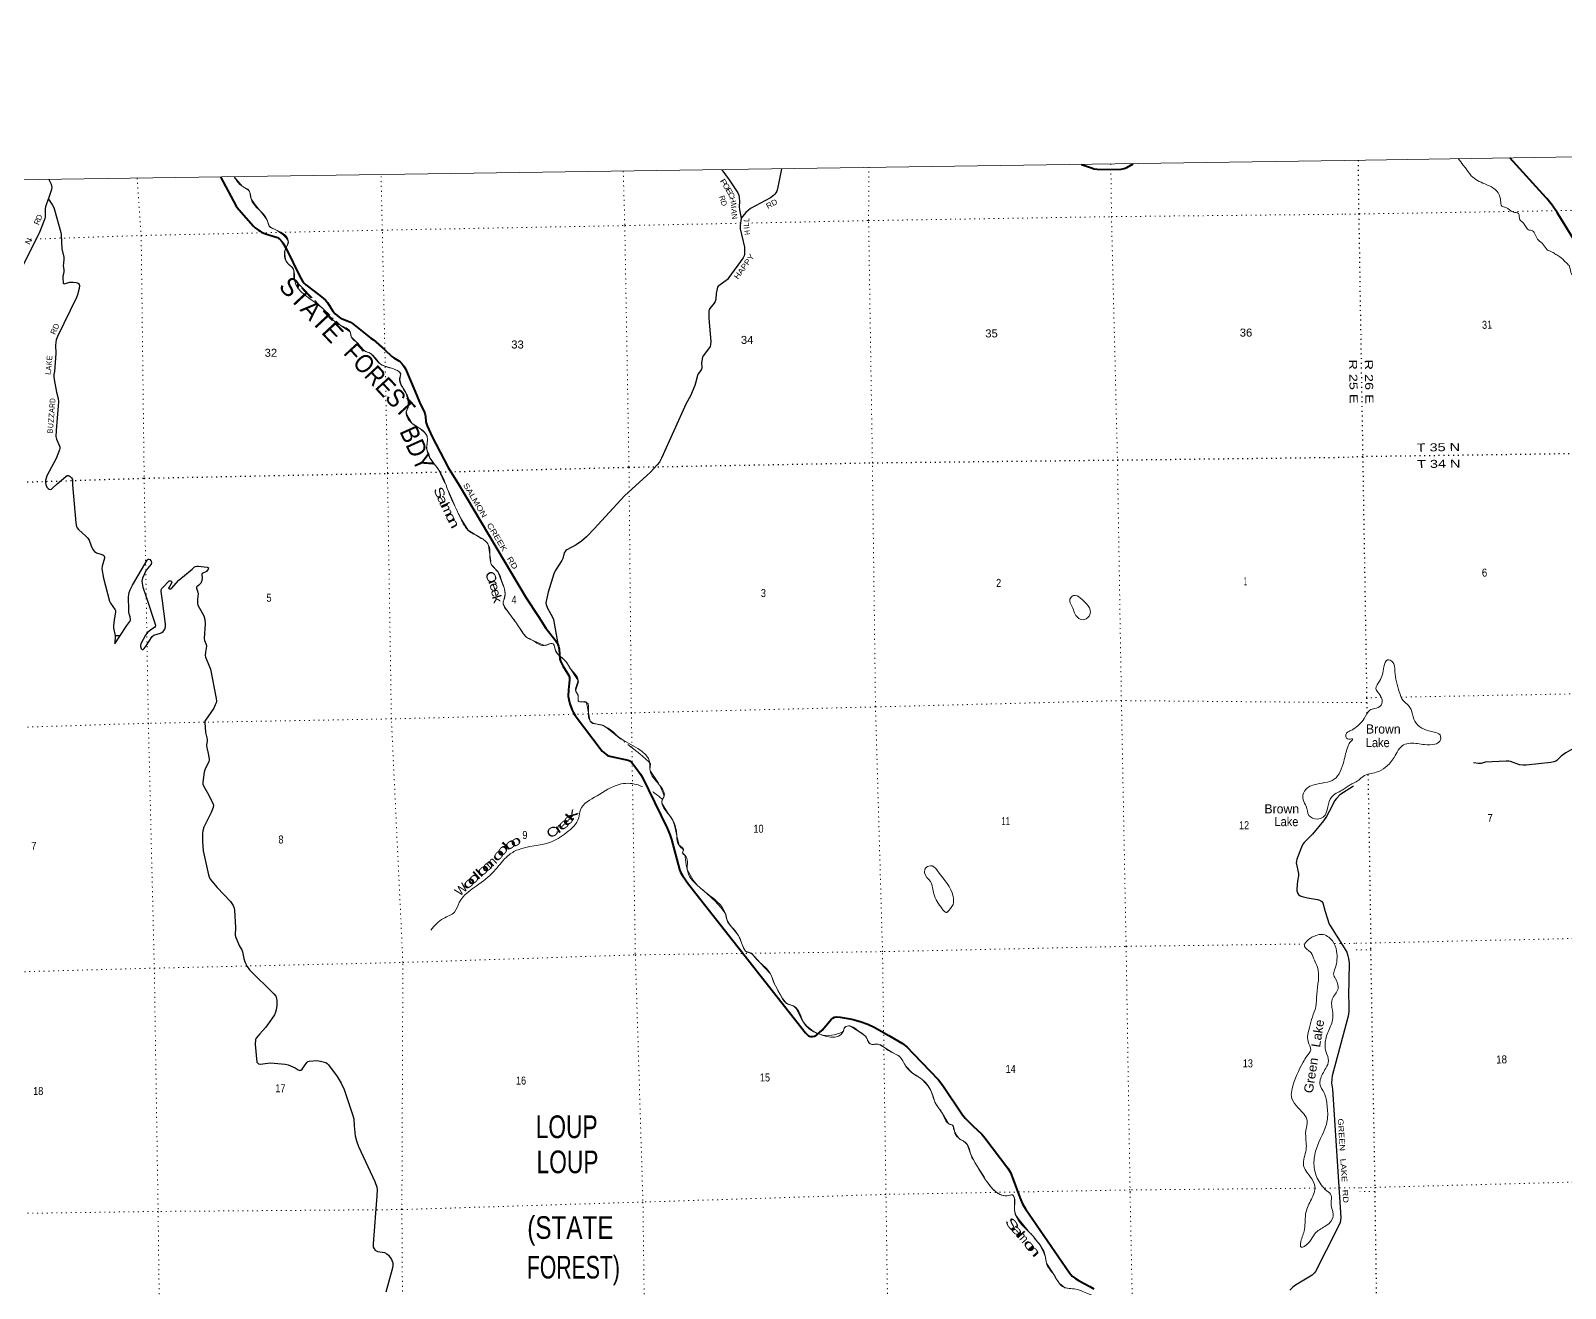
# Model space of a CAD drawing. Header units: feet. Extents: x 244583 to 493183, y 184934 to 372822.
# Drawn here: x 307571 to 341135, y 345324 to 372822 of the extents above; entities that cross this region are included whole.
import ezdxf
from ezdxf.enums import TextEntityAlignment as Align

# ---------------------------------------------------------------- set-up
doc = ezdxf.new("R2010")
doc.units = ezdxf.units.FT
doc.header["$LTSCALE"] = 70
doc.linetypes.add('DOT_DASHED', pattern=[7.7, 5, -1.2, 0.3, -1.2])
doc.linetypes.add('DOTTED', pattern=[1.5, 0.3, -1.2])
for name, color, linetype, lineweight in [('26', 7, 'Continuous', 40), ('29', 7, 'Continuous', 25), ('30', 7, 'Continuous', 25), ('39', 7, 'Continuous', 13), ('4', 7, 'Continuous', 13), ('44', 7, 'DOT_DASHED', 13), ('6', 7, 'DOTTED', 25), ('7', 7, 'DOTTED', 13)]:
    doc.layers.add(name, color=color, linetype=linetype, lineweight=lineweight)
doc.layers.add('27', color=7, linetype='Continuous')
doc.layers.add('41', color=7, linetype='Continuous')

msp = doc.modelspace()

# ---------------------------------------------------------------- linework, layer by layer
at = {"layer": '26'}
for points in [[(330555.45, 369897.66), (330791.54, 369813.7), (330823.02, 369801.1), (330892.96, 369792.46), (331186.52, 369785.02), (331423.13, 369794.45), (331484.14, 369807.4), (331543.96, 369829.45), (331683.44, 369914.45)], [(344722.42, 361931.22), (343480.72, 363535.59), (343412.23, 363630.17), (343354, 363731.38), (343324.57, 363794.12), (343044.88, 364408.41), (342992.62, 364531.14), (342959.71, 364634.76), (342937.14, 364710.75), (342803.69, 365170.62), (342726.87, 365391.26), (342714, 365422.14), (342064.91, 366974.1), (341970.52, 367189.81), (341861.19, 367383.31), (340977.29, 368811.86), (340956.9, 368847.28), (340850.85, 369007.12), (340728.68, 369154.99), (340720.02, 369165.07), (339919.82, 370038.92)], [(311724.3, 369625.56), (312067.47, 368985.24), (312121.81, 368912.76), (312442.89, 368545.79), (312478.31, 368512.72), (312550.39, 368458.43), (312586.14, 368435.54), (312619.98, 368418.21), (312709.5, 368383.36), (312969.43, 368298.5), (312992.26, 368285.9), (313006.75, 368277.13), (313067.03, 368213.45), (313086.71, 368186.67), (313160.15, 368060.68), (313455.81, 367447.94), (313514.86, 367348.73), (313552.64, 367301.47), (313588.4, 367265.32), (313768.76, 367130.2), (313930.43, 367005.36), (314021.73, 366926.6), (314060.33, 366880.58), (314178.86, 366691.59), (314229.51, 366630.48), (314270.44, 366592.68), (314316.1, 366556.45), (314342.85, 366542.28), (314386.1, 366522.77), (314548.27, 366458.8), (314583.7, 366441.47), (314612.41, 366423), (315013.57, 366101.81)], [(315013.57, 366101.81), (315065.76, 366060.03), (315308.07, 365851.66), (315469.14, 365698.02), (315513.55, 365666.67), (315623.41, 365603.52), (315651.74, 365583.04), (315673.78, 365562.56), (315691.09, 365543.66), (315732.02, 365490.11), (315766.65, 365427.11), (315972.95, 364944.66), (316076.28, 364696.81), (316183.26, 364473.25), (316201.11, 364422.2), (316206.62, 364390.69), (316216.06, 364270.99), (316225.91, 364224.01), (316239.68, 364179.63), (316350.08, 363940.3), (316699.36, 363268.25), (316944.65, 362882.38), (318408.72, 360423.71), (318680.69, 360016.25), (318836.79, 359759.51), (319032.97, 359509.48), (319081.78, 359433.87), (319112.6, 359364.24), (319129, 359298.41), (319145.74, 359078.47), (319163.63, 359021.2), (319210.9, 358934.67), (319339.89, 358725.73), (319352.52, 358680.98), (319354.09, 358627.42), (319331.02, 358410.75), (319327.34, 358274.6), (319339.93, 358199), (319364.48, 358106.82), (319415.49, 357965.88), (319437.53, 357918.63), (319480.19, 357845.12), (320068.75, 357071.23), (320139.87, 357006.6), (320188.39, 356973.58), (320235.61, 356957.83), (320329.29, 356934.24), (320641.73, 356869.62), (320686.89, 356849.57), (320712.58, 356828.67), (320788.12, 356726.77), (320907.77, 356567.2), (320941.51, 356510.32), (321494.69, 355386.88), (321551.58, 355244.14), (321587.98, 355134.76), (321760.89, 354480.89), (321781.4, 354425.08), (321827.9, 354347.22), (321960.59, 354158.55), (324516.63, 350907.54), (324584.93, 350846.45), (324622.71, 350827.55), (324666.79, 350827.55), (324717.16, 350840.15), (324761.24, 350868.51), (324879.84, 350970.29), (325076.06, 351202.43), (325114.2, 351233.92), (325148.47, 351252.83), (325192.55, 351259.13), (325275.76, 351253.74), (325533.59, 351205.13), (325712.01, 351155.17), (325878.87, 351098.47), (326020.09, 351036.63), (326337.88, 350851.67)], [(326337.88, 350851.67), (326637.3, 350677.4), (326730.47, 350600.74), (326869.66, 350458.71), (327429.38, 349879.35), (327522.95, 349759.28), (327953.56, 349120.16), (328012.55, 349046.03), (328173.3, 348874.15), (328370.62, 348693), (328441.54, 348616.12), (328941.69, 347949.32), (329000.36, 347853.78), (329040.02, 347757.85), (329203.47, 347305.55), (329266.39, 347170.19), (329331.08, 347058.24), (330287.49, 345663.51), (330350.96, 345591.94), (330419.17, 345535.35), (330498.93, 345484.83), (330737.77, 345363.03), (330826.35, 345311.57)]]:
    msp.add_lwpolyline(points, dxfattribs=at)
at = {"layer": '29'}
msp.add_line((309418.89, 359596.76), (309529.92, 359599.95), dxfattribs=at)
for points in [[(307963.83, 369569.98), (308015.49, 369465.49), (308027.32, 369432.32), (308032.06, 369399.16), (308027.32, 369349.42), (307954.07, 369133.92)], [(322683.71, 369782), (322846.11, 369560.49), (322966.17, 369386.17), (323037.13, 369277.14), (323057.9, 369223.66), (323067.9, 369175.29), (323070.75, 369088.57), (323065.53, 368981.06), (323075.78, 368904.96), (323111.1, 368719.65)], [(323992.08, 369801.04), (323905.15, 369361.83), (323886.92, 369312.67), (323865.62, 369274.77), (323844.31, 369247.53), (323813.54, 369217.93), (323750.72, 369170.47), (323311.71, 368931.32), (323261.59, 368892.8), (323214.66, 368846.05), (323111.1, 368719.65)], [(307954.06, 369135.93), (307900.69, 368994.72), (307893.59, 368969.85), (307888.51, 368937.44), (307885.3, 368744.82), (307881.75, 368718.77), (307875.68, 368695.11), (307756.16, 368395.13), (307356.26, 367603.12)], [(307958.08, 369140.01), (308047.44, 369010.8), (308073.48, 368958.69), (308090.6, 368903.26), (308232.08, 368409.15), (308236.86, 368363.9), (308254.68, 368055.29), (308294.03, 367872.04), (308293.63, 367818.17), (308284.65, 367738.73), (308284.16, 367678.42), (308297.52, 367599.6), (308298.36, 367552.87), (308280.02, 367474.28), (308277.06, 367453.39), (308277.06, 367417.86), (308284.16, 367298.24), (308288.89, 367291.13), (308303.25, 367286.82), (308426.21, 367322.44), (308497.2, 367326.66), (308565.85, 367319.56), (308594.25, 367312.45), (308616.14, 367296.2), (308632.13, 367272.18), (308636.86, 367253.23), (308630.86, 367187.37), (308594.25, 367044.79), (308573.39, 366986.94), (308160.07, 366132.84), (308130.3, 366059.41), (308118.96, 366002.27), (308116.67, 365944.68), (308119.64, 365767.1), (308089.5, 365367.15), (308078.22, 365301.43), (308078.57, 365250.97), (308080.32, 365197.51), (308134.33, 364917.54), (308173.6, 364777.85), (308177.64, 364709.25), (308172.29, 364617.21), (308126.73, 364081.87), (308120.83, 363947.71), (308133.81, 363892.23), (308188.96, 363773.73), (308210.79, 363720.32), (308210.79, 363689.52), (308201.71, 363656.8), (308128.03, 363466.3), (307922.12, 363086.69), (307891.23, 362984.85), (307891.23, 362942.21), (307900.94, 362896.74), (307924.37, 362840.36), (307950.4, 362811.93), (307971.71, 362797.72), (308002.45, 362792.86), (308023.79, 362800.09), (308049.82, 362821.41), (308149.17, 362917.54), (308342.13, 363077.02), (308364.66, 363093.81), (308393.06, 363096.18), (308414.37, 363086.7), (308435.01, 363075.99), (308466.44, 363048.8), (308481.8, 363011.9), (308488.49, 362892.89), (308559.63, 362058.06), (308575.34, 361979.34), (308589.54, 361948.55), (308614.92, 361915.34), (308775.19, 361771.73), (308816.79, 361728.26), (308848.36, 361681.68), (308893.45, 361559.04), (308930.41, 361479.54), (308968.83, 361432.69), (309008.53, 361406.11), (309102.38, 361377.59), (309145.82, 361361.11), (309167.13, 361344.53), (309188.43, 361316.1), (309185.65, 361287.65), (309133.99, 361114.76), (309128.37, 361052.92), (309163.77, 360853.48), (309292.6, 360352.06), (309314.12, 360304.07), (309417.87, 360159.86), (309425.16, 360141.25), (309425.16, 360110.45), (309400.65, 359984.08), (309379.33, 359818.35), (309382.56, 359756.34), (309418.89, 359596.76), (309413.81, 359417.07)], [(323111.1, 368719.65), (323086.84, 368565.36), (323085.96, 368515.53), (323089.21, 368489.56), (323179.12, 368088.64), (323186.26, 368030.04), (323181.53, 367937.67), (323172.06, 367902.14), (323152.09, 367858.26), (322843.03, 367424.85), (322807.38, 367384.33), (322618.16, 367247.2), (322603.96, 367233), (322594.28, 367214.55), (322564.73, 367079.01), (322558.98, 366954.67), (322543.47, 366903.19), (322521.11, 366867.03), (322421.17, 366744.46), (322409.85, 366724.91), (322405.12, 366689.38), (322402.14, 366528.3), (322445.22, 366028.21), (322440.64, 365957.48), (322431.17, 365919.58), (322419.69, 365896.75), (322277.31, 365713.5), (322263.36, 365683.16), (322245.84, 365561.88), (322251.27, 365460.06), (322242.58, 365418.54), (322222.87, 365387.81), (322170.79, 365321.49), (322154.46, 365284.4), (322113.98, 365113.05), (322099.13, 365061.8), (321999.39, 364838.72), (321907.43, 364668.21), (321370.76, 363473.72), (321323.37, 363387.48), (321276.03, 363325.9), (321128.09, 363172.43), (320559.53, 362649.7), (319897.14, 361930.2), (319728.49, 361754.83), (319619.05, 361659.55), (319501.3, 361576.82), (319299.49, 361470.05), (319278.19, 361455.84), (319259.78, 361435), (319240.31, 361403.73), (319206.1, 361281.03), (319188.24, 361240.29), (319043.84, 361010.53), (319016.11, 360943.97), (318887.04, 360542.98), (318843.68, 360346.74), (318840.27, 360310.59), (318842.64, 360275.06), (318870.74, 360195.65), (318984.67, 359995.56), (319005.33, 359948.83), (319099.85, 359415.43)], [(309413.81, 359417.07), (309519.94, 359579.66), (309674.13, 359815.43), (309742.36, 359905.57), (309754.2, 359931.62), (309756.21, 359945.47), (309749.47, 360007.42), (309725.24, 360072.3), (309716.33, 360102.17), (309713.96, 360156.65), (309711.59, 360436.16), (309718.92, 360494.06), (309725.8, 360541.57), (309747.1, 360596.05), (309798.58, 360698.75), (310120.69, 361245.1), (310140.05, 361264.02), (310156.62, 361268.76), (310179.15, 361261.87), (310208.7, 361226.12), (310215.8, 361195.33), (310203.93, 361159.2), (310099.66, 361026.9), (310016.96, 360854.24), (310002.03, 360785.68), (310005.12, 360742.91), (310024.93, 360656.75), (310086.52, 360467.69), (310116.33, 360376.93)], [(310116.33, 360376.93), (310277.43, 359886.42), (310301.02, 359820.31), (310296.09, 359795.79), (310277.35, 359775.31), (310217.67, 359736.43), (310135.32, 359668.71), (310081.08, 359605.81), (309979.14, 359415), (309974.35, 359379.73), (309971.99, 359353.68), (309983.82, 359313.41), (310010.1, 359290.19), (310031.17, 359294.46), (310050.1, 359311.04), (310098.51, 359369.85), (310224.61, 359573.02), (310263.15, 359602.39), (310407.93, 359649.64), (310435.95, 359663.98), (310469.09, 359687.66), (310492.76, 359711.35), (310504.38, 359735.44), (310516.43, 359784.78), (310515.91, 359842.53), (310450.54, 360358.53), (310424.11, 360556.97), (310427.04, 360596.44), (310440.69, 360622.11), (310457.25, 360646.98), (310597.62, 360789.99), (310618.23, 360795.03), (310632.42, 360793.84), (310649, 360780.81), (310654.32, 360758.3), (310612.38, 360673.08), (310585.09, 360636.32), (310592.44, 360626.45), (310618.22, 360613.82), (310632.43, 360615.01), (310648.98, 360625.03), (310813.56, 360806.41), (311098.94, 361051.64), (311153.2, 361098.22), (311176.87, 361107.7), (311201.59, 361111.26), (311236.05, 361112.43), (311432.52, 361093.48), (311444.01, 361085.58), (311456.2, 361074.53), (311449.09, 361048.48), (311432.52, 361017.68), (311412.19, 360996.44), (311319.53, 360955.09), (311311.8, 360934.78), (311318.07, 360852.14), (311316.53, 360802.13), (311292.4, 360744.89), (311250.51, 360696.16)], [(311250.51, 360696.16), (311202.91, 360660.01), (311195.81, 360648.17), (311196.1, 360632.86), (311228.95, 360543.95), (311231.07, 360512.13), (311219.62, 360388.89), (311219.49, 360298.79), (311226.38, 360259.79), (311330.32, 360079.25), (311354.42, 360031.13), (311380.45, 359948.22), (311388.06, 359855.83), (311366.26, 359530.15), (311369.84, 359490.32), (311410.72, 359397.91), (311415.97, 359364.34), (311393.44, 359234.24), (311387.56, 359167.74), (311392.02, 359123.22), (311486.1, 358900.18), (311501.2, 358858.63), (311629.06, 358223.55), (311631.4, 358162.25), (311624.3, 358126.72), (311607.73, 358079.34), (311575.71, 358009.04), (311392.32, 357742.99), (311380.48, 357721.67), (311377.51, 357696.11), (311396.87, 357476.32), (311427.83, 357334.39), (311428.16, 357290.97), (311418.55, 357200.04), (311420.73, 357142.53), (311441.54, 357056.98), (311472.81, 356903.29), (311475.18, 356873.69), (311468.93, 356845.35), (311375.76, 356658.14), (311365.21, 356610.12), (311335.52, 356392.84), (311337.88, 356345.47), (311346.62, 356313.23), (311468.87, 356108.66), (311560.79, 355911.84), (311567.5, 355884.77), (311560.4, 355839.76), (311517.36, 355727.72), (311356.83, 355407.48), (311333.78, 355326.14), (311326.05, 355270.09), (311324.89, 355102.01), (311346.24, 354888.29), (311456.25, 354366.44), (311470.46, 354323.82), (311498.97, 354272.31), (311647.37, 354086.18), (311939.75, 353782.5), (311995.97, 353693.74), (312012.54, 353655.85), (312025.59, 353589.65), (312047.8, 353214.48), (312045.69, 353045.91), (312055.07, 352990.53), (312140.87, 352805.75), (312190.09, 352727.32), (312206.16, 352679.29), (312229.16, 352532.2), (312254, 352464.4), (312306.08, 352357.81), (312359.71, 352285.33), (312891.52, 351762.18), (312928.64, 351713.53), (312949.95, 351651.95), (312954.68, 351616.42), (312953.45, 351510.54), (312940.48, 351410.34), (312926.28, 351358.23), (312900.05, 351304.11), (312837.97, 351210.61), (312711.73, 351031.65), (312637.17, 350950.12)], [(341296.57, 357119.9), (341146.72, 357030.8), (341094.59, 356998.21), (341045.71, 356955.83), (340950.14, 356864.56), (340929.51, 356852.6), (340881.72, 356835.22), (340815.47, 356821.09), (340281.15, 356764.59), (340213.81, 356762.42), (340133.45, 356773.29), (339937.96, 356842.83), (339896.69, 356851.52), (339838.05, 356851.52), (339381.92, 356825.44), (339359.65, 356820.56), (339319.47, 356805.35), (339295.04, 356799.36), (339264.08, 356796.65), (339234.22, 356799.36), (339129.96, 356812.4)], [(336502.95, 356300.42), (336202.46, 356111.04), (336127.6, 356033.46), (336088.83, 355983.13), (336027.58, 355860.84), (335913.66, 355642.04), (335847.59, 355542.05), (335602.82, 355254.87), (335426.03, 355073.56), (335392.89, 355035.66), (335364.1, 354969.77), (335260.34, 354706.4), (335253.24, 354664.96), (335250.88, 354623.43), (335298.22, 354394.93), (335296.83, 354341.35), (335281.29, 354228.16), (335264.03, 354058.44), (335265.08, 354011.2), (335279.28, 353968.56), (335302.95, 353934.22), (335339.56, 353905.85), (335381.07, 353889.22), (335495.25, 353863.1), (335713.51, 353825.05), (335759.81, 353811.05), (335785.85, 353799.21), (335809.52, 353782.63), (335828.97, 353755.64), (335880.49, 353562.43), (335972.86, 353286.39), (335999.34, 353238.74), (336337.34, 352713.53), (336358.71, 352672.9), (336380.01, 352594.73), (336394.22, 352533.14), (336409.5, 352435.76), (336395.21, 351717.09), (336404.14, 351559.76), (336398.96, 351372.49), (336385.48, 351276.99), (336034.42, 349969.05), (336025.46, 349898.69), (336024.95, 349807.98), (336042.82, 349674.84), (336225.56, 346867.28), (336214.33, 346761.83), (336140.12, 346612.06), (335670.61, 345692.78), (335650.95, 345665.13), (335596.35, 345611.26), (335232.07, 345395.47), (335177.52, 345347.72), (335113.55, 345283.2)], [(312637.17, 350950.12), (312581.27, 350888.99), (312499.01, 350793.25), (312485.99, 350764.87), (312481.57, 350657.84), (312520, 350270.73), (312528.6, 350252.05), (312545.17, 350237.84), (312554.64, 350230.73), (312590.91, 350225.06), (312760.38, 350249.06), (312815.03, 350252.05), (313139.33, 350226), (313204.78, 350209.38), (313358.58, 350144.41), (313418.66, 350104.02), (313444.7, 350089.81), (313457.82, 350086.93), (313482.57, 350094.54), (313510.98, 350113.49), (313608.31, 350260.08), (313631.7, 350279.3), (313657.74, 350288.78), (313830.17, 350302.81), (313868.42, 350300.62), (313908.66, 350293.51), (314024.65, 350257.98), (314057.79, 350241.4), (314085.05, 350212.67), (314274.21, 349956.33), (314363.16, 349809.11), (314429.21, 349667.34), (314607.79, 349126.31), (314637.74, 349027.45), (314647.5, 348876.46), (314670.88, 348660.75), (314694.56, 348546.6), (314736.77, 348423.29), (315096.26, 347656.1)], [(315096.26, 347656.1), (315139.33, 347531.43), (315149.05, 347483.05), (315144.37, 347345.79), (315059.19, 346295.36), (315063.83, 346222.9), (315082.77, 346185.01), (315101.7, 346156.58), (315159.03, 346126.88), (315306.54, 346104.23), (315357.35, 346078.42), (315395.23, 346049.99), (315464.83, 345954.54), (315489.91, 345879.45), (315489.91, 345817.86), (315480.13, 345738.74), (315335.44, 345238.68)]]:
    msp.add_lwpolyline(points, dxfattribs=at)
at = {"layer": '39'}
for points in [[(344651.57, 359749.55), (344642.92, 359759.02), (344642.35, 359894.47), (344563.8, 359989.95), (344578.4, 360071.11), (344518.96, 360223.58), (344508.72, 360336.59), (344448.18, 360440.52), (344462.98, 360511.58), (344432.44, 360630.25), (344358.51, 360695.5), (344298.21, 360787.3), (344252.19, 360871.3), (344184.43, 360930.61), (344143.65, 361057.17), (344054.2, 361089.76), (343979.27, 361207.55), (343812.24, 361285.1), (343762.43, 361567.16), (343718.78, 361738.14), (343691.58, 361788.14), (343685.53, 361893.15), (343670.4, 361945.42), (343667.03, 362016.11), (343585.5, 362056.95), (343499.16, 362243.25), (343513.29, 362348.67), (343342.86, 362604.06), (343239.17, 362642.44), (343088.68, 362805.23), (342956.58, 362956.25), (342840.2, 363024.7), (342839.74, 363154.08), (342794.27, 363314.92), (342791.4, 363359.34), (342797.81, 363446.41), (342856.96, 363520.36), (342746.02, 363726.4), (342719.92, 364035.21), (342808.95, 364129.98), (342804.46, 364259.28), (342800.08, 364382.52), (342755.04, 364521.13), (342759.04, 364628.36), (342794.52, 364673.54), (342799.45, 364732.27), (342797, 364862.14), (342755.69, 365014.45), (342656.13, 365242.85), (342509.38, 365648.43), (342404.37, 365755.51), (342384.12, 365864.29), (342348.34, 365940.4), (342278.38, 366114.9), (342106, 366261.08), (342103.87, 366372.24), (342021.6, 366451.47), (341939.26, 366534.75), (341817.56, 366669.81), (341770.73, 366796.25), (341747.76, 366941.36), (341655.44, 367018.37), (341518.3, 367221.86), (341379.27, 367419.25), (341279.03, 367488.02), (341216.71, 367684.91), (341138.52, 367762.21), (341015.11, 367881.06), (340929.35, 367931.92), (340845.6, 367982.82), (340737.64, 368033.24), (340650.6, 368150.79), (340547.92, 368241.75), (340485.29, 368349.68), (340416.8, 368447.38), (340327.58, 368467.85), (340263.47, 368547.45), (340205.34, 368631.2), (340143.68, 368688.61), (340110.78, 368825.43), (339999.16, 368855.56), (339831.71, 368955.34), (339748.35, 368986.03), (339719.76, 369108.79), (339597.99, 369353.02), (339373.61, 369473.91), (339079.52, 369650.02), (338949.02, 369823.32), (338901.45, 369883.03), (338795.03, 370025.56)], [(312019.49, 369629.61), (312191.05, 369428.55), (312348.81, 369322.56), (312390.74, 369145.43), (312739.54, 368683.32), (312788.71, 368548.81), (312948.12, 368461.06), (313203.38, 368229.64), (313125.29, 367989.37), (313167.56, 367770.9), (313315.96, 367604.44), (313341.69, 367374.87), (313956.54, 366748.32), (314341.87, 366380), (314556.89, 366240.8), (314585.53, 366122.05), (314729.83, 365981.4), (314864.31, 365826.39), (315000.93, 365766.49), (315221.84, 365534.36), (315553.81, 365409.69), (315662.67, 365322.93), (315638.46, 365219.28), (315675.87, 365066.32), (315774.05, 364906.52), (315836.43, 364616.54), (315784.53, 364481.98), (315931.24, 364220.02), (316095.06, 364114.16), (316231.28, 363973.34), (316235.42, 363663.96), (316339.3, 363421.35), (316503.23, 363208.28), (316732.12, 362676.97), (316951.68, 362208.17), (317139.81, 361896.5), (317401.58, 361744.09), (317584.88, 361573.9), (317615.41, 361360.13), (317641.62, 361160.42), (317792.75, 360981.48), (317879.94, 360764.82), (317947.45, 360521.47), (317918.14, 360369.17), (317901.08, 360312.18), (317958.21, 360183.9), (318116.04, 359972.74), (318318.78, 359681.76)], [(330367.27, 360193.46), (330312.28, 360416.85), (330381.91, 360472.89), (330528.64, 360413.2), (330737.83, 360059.47), (330620.79, 359947.85), (330497.05, 359969.59), (330367.27, 360193.46)], [(318320.06, 359675.54), (318402.97, 359572.07), (318550.15, 359490.13), (318798.91, 359381.96), (319008.6, 359408.51), (319043.27, 359291.9), (319083.35, 359207.77), (319297.67, 359001.81), (319364.71, 358883.85), (319539.67, 358624.49), (319496.17, 358372.79), (319540.05, 358300.87), (319548.85, 358163.51), (319727.3, 358134.81), (319769.92, 357923.3), (319808.18, 357727.89), (320103.37, 357622.69), (320444.02, 357366.73), (321109.91, 356816.06), (321119.32, 356648.37), (321319.65, 356332.9), (321423.57, 356088.27), (321378.91, 355996.33), (321378.58, 355911.37), (321530.71, 355681.89), (321635.12, 355514.12), (321703.88, 355208.09), (321750.1, 355018.91), (321849.34, 354907.67), (321826.3, 354846.52), (321877.94, 354790.95), (321930.61, 354480.54), (322164.08, 354125.29), (322359.38, 353961.41), (322760.18, 353526.67), (322814.4, 353341.7), (322909.92, 353214.2), (323025.85, 353077.02), (323170.95, 352753.32), (323219.64, 352684.55), (323290.84, 352661.74), (323335.08, 352647.6)], [(336484.14, 357538.54), (336497.41, 357548.11), (336736.63, 357782.24), (336860.29, 357966.65), (336966.62, 358001.12), (337104.56, 358072.6), (337117.65, 358232.58), (337032.43, 358360.28), (336992.58, 358438.33), (337072.3, 358597.61), (337169.23, 358912.91), (337249.15, 359062.09), (337352.88, 359021.7), (337407.36, 358812.52), (337504.77, 358363.6), (337589.17, 358173.21), (337708.31, 358066.41), (337792.74, 357874), (337871.2, 357677.43), (338047.31, 357547.49), (338264.52, 357485.09), (338394.91, 357422.99), (338389.47, 357285.4), (338283.67, 357222.65), (338057.76, 357212.09), (337746.28, 357242.29), (337599.58, 357207.02), (337390.85, 356931.96), (337203.19, 356715.94), (336999.36, 356606.76), (336714.38, 356518.2), (336617, 356437.41), (336501.75, 356370.9)], [(336484.14, 357538.54), (336398.13, 357499.51), (336331.29, 357405.1), (336401.48, 357331.7), (336483.16, 357333.76), (336478.66, 357318.02)], [(336478.66, 357318.02), (336423.21, 357255.28), (336376.53, 357163.31), (336289.87, 356846), (336081.4, 356453.38), (335643.09, 356335.17), (335431.57, 356197.34), (335403.07, 356004.61), (335468.56, 355862.34), (335529.09, 355665.36), (335708.59, 355584.09), (335841.18, 355625.24), (335939.84, 355847.73), (336018.41, 356063.74), (336255.92, 356216.26), (336429.45, 356333.08), (336501.75, 356370.9)], [(320948.6, 356294.41), (320824.29, 356338.93), (320438.17, 356341.13), (319957.98, 356092.62), (319594.14, 355787.83), (319557.27, 355609.08), (319280.8, 355281.82), (318927.19, 355072.3), (318228.91, 354914.39), (318007.21, 354780.39), (317738.25, 354481.6), (317372.75, 354158.57), (316944.13, 353757.4), (316839.08, 353550.96), (316599.31, 353410.53), (316319.41, 353153.98)], [(321387.91, 356018.47), (321228.43, 356142.92), (321175.79, 356180.64)], [(327609.14, 353543.11), (327743.12, 353717.78), (327743.66, 353893.76), (327419.64, 354431.21), (327283.7, 354557.88), (327154.99, 354524.9), (327120.96, 354406.89), (327248.04, 354217.34), (327322.17, 353945.8), (327504.48, 353621.87), (327584.82, 353546.66), (327609.14, 353543.11)], [(335520.88, 352709.01), (335429.48, 352832.54), (335470.54, 352902.15), (335676.04, 353037.83), (335808.95, 353062.81), (336040.17, 352921.92), (336133.67, 352693.25), (336100.63, 352322.43), (336068.77, 352196.37), (336109.3, 352090), (336164.12, 351874.7), (336037.33, 351643.54), (336030.85, 351461.37), (336051.65, 351229.19), (335954.16, 350948.07), (335880.91, 350667.44), (335902.68, 350487.88), (335956.94, 350300.88), (335897.53, 350137.85), (335775.3, 349880.49), (335766.97, 349791.33), (335857.72, 349599.01), (335925.92, 349321.28), (335928.48, 348989.62), (335684.27, 348361.64), (335638.02, 348045.16), (335708.96, 347731.08), (335918.59, 347456.25), (336013.63, 347353.02), (336010.59, 347201.26), (336056.27, 346937.23), (336024.5, 346807.13), (335903.46, 346693.4), (335682.08, 346543.24), (335425.33, 346240.65), (335354.93, 346223.02), (335343.3, 346299.64), (335424.74, 346574.37), (335455.81, 346943.13), (335563.12, 347238.61), (335660.69, 347515.69), (335619.24, 347668.56), (335410.3, 348010.15), (335465.97, 348361.21), (335469.17, 348504.89), (335461.64, 348781.84), (335492, 348982.7), (335414.14, 349136.85), (335143.77, 349517.63), (335160.48, 349693.95), (335403.67, 350271.34), (335483.94, 350402.43), (335566.22, 350533.57), (335509.94, 350720.52), (335540.27, 351024.54), (335602.4, 351254.37), (335676.77, 351478.39), (335697.69, 351747.83), (335712.03, 352346.83), (335646.34, 352499.2), (335574.42, 352659.54), (335520.76, 352709.18)], [(323335.08, 352647.6), (323484.44, 352481.64), (323746.64, 352205.87), (323835.98, 351983.19), (323966.9, 351741.05), (324101.2, 351555.77), (324278.52, 351482.55), (324473.32, 351140.67), (324697.79, 350932.89), (325338.5, 350935.91), (325379.04, 351031.8), (325489.65, 351060.36), (325675.86, 350946.86), (325819.43, 350842.61), (325930.02, 350668.9), (326118.25, 350656.58), (326263.45, 350572.58), (326400.59, 350486.39), (326564.05, 350398.73), (326711.98, 350177.24), (326864.68, 350020.58), (327042.77, 349908.94), (327262.46, 349636.34), (327365, 349359.32), (327517.05, 349133.87), (327646.56, 348924.15), (327736.27, 348885.54), (327773.07, 348762.91), (327860.95, 348613.01), (328051.77, 348471.29), (328122.39, 348274.52), (328236.01, 348050.31), (328538.41, 347583.21), (328768.9, 347377.58), (328921.09, 347348.33), (329050.24, 347359.07), (329092.59, 347262.85), (329088.21, 347076.68), (329119.8, 346911.47), (329424.35, 346539.47), (329616.85, 346312.84), (329764.33, 346012.46), (329785.25, 345875.35), (329947.97, 345621.81), (330151.34, 345356.96), (330427.26, 345305.99), (330667.5, 345219.89), (330972.79, 345013.77), (330923.16, 344968.25), (330869.86, 344904.46), (330954.51, 344815.17), (331042.44, 344764.39), (331140.51, 344711.79), (331037.34, 344614.61), (331036.81, 344539.76), (331167.08, 344392.75), (331262, 344295.59), (331367.18, 344190.54), (331480.5, 344285.91), (331580.77, 344326.39), (331704.66, 344195.44), (331779.93, 343968.42), (331836.09, 343888.66), (331822.3, 343769.04), (331844.24, 343682.52), (331978.16, 343656.95), (332195.2, 343618.92), (332281.6, 343543.83), (332381.25, 343513.51), (332477.62, 343343.56), (332712.5, 343018.68), (332734.8, 342913.96), (332689.01, 342777.51), (332923.71, 342665), (333040.49, 342586.49), (333001.81, 342498.72), (332945.55, 342380.26), (333121.57, 342270.59), (333282.15, 342124.21), (333319.89, 341955.08), (333456.83, 341879), (333618.09, 341597.12), (333633, 341457.86), (333810.68, 341366.43), (333987.54, 341113.18), (334098.18, 341038.59), (334327.38, 340897.66), (334477.33, 340676.22), (334634.07, 340519.64), (334809.88, 340318.95), (335039.28, 340066.78)]]:
    msp.add_spline(points, degree=3, dxfattribs=at)
at = {"layer": '4'}
msp.add_lwpolyline([(244583.23, 368785.28), (275154.65, 369142.74), (305725.57, 369542.24), (336295.9, 369983.81), (366865.59, 370467.41), (397437.89, 370993.07), (428002.83, 371560.78), (458570.27, 372170.54), (489136.84, 372822.34), (493183.04, 189004.41), (462363.63, 188347.22), (431543.33, 187732.43), (400722.22, 187160.02), (369900.35, 186630.01), (339077.78, 186142.4), (308254.57, 185697.19), (277430.77, 185294.38), (246606.45, 184933.96)], close=True, dxfattribs=at)
msp.add_lwpolyline([(244583.23, 368785.28), (275154.65, 369142.74), (305725.57, 369542.24), (336295.9, 369983.81), (366865.59, 370467.41), (397437.89, 370993.07), (428002.83, 371560.78), (458570.27, 372170.54), (489136.84, 372822.34), (493183.04, 189004.41), (462363.63, 188347.22), (431543.33, 187732.43), (400722.22, 187160.02), (369900.35, 186630.01), (339077.78, 186142.4), (308254.57, 185697.19), (277430.77, 185294.38), (246606.45, 184933.96)], close=True, dxfattribs=at)
at = {"layer": '44'}
for points in [[(312019.49, 369629.61), (312195.54, 369423.58), (312334.42, 369337.43), (312358.16, 369308.19), (312371.93, 369251.05), (312376.88, 369189.17), (312390.28, 369146.24), (312463.32, 369038.26), (312677.94, 368774.69), (312740.3, 368682.01), (312784.16, 368554.16), (312806.62, 368532.78), (312861.78, 368503.12), (312959.49, 368452.91), (313099.21, 368350.56), (313155.81, 368295.89), (313190.56, 368250.6), (313212.61, 368196.43), (313205.38, 368159.82), (313130.59, 368023.1), (313128.62, 367935.14), (313147.09, 367829.22), (313166.38, 367773.64), (313198.62, 367724.75), (313289.47, 367641.73), (313317.78, 367600.43), (313325.98, 367560.83), (313322.62, 367411.79), (313343.08, 367373.36), (313405.88, 367305.62), (313860.68, 366841.92), (314345.71, 366376.47), (314560.85, 366236.37), (314582.31, 366126.04), (314697.79, 366013.76), (314864.48, 365826.22), (315016.62, 365754.56), (315162.96, 365584.35), (315223.37, 365533.41), (315304.52, 365495.51), (315505.37, 365432.27), (315613.04, 365375.84), (315664.89, 365318.09), (315641.51, 365198.23), (315672.22, 365075.28), (315772.79, 364909.31), (315819.35, 364758.2), (315836.51, 364612.88), (315783.95, 364493.27), (315801.91, 364416.97), (315908.27, 364244.15), (316103.99, 364106.97), (316189.1, 364031.06), (316239.86, 363954.77), (316248.09, 363866.44), (316230.3, 363685.38), (316310.04, 363473.92), (316394.16, 363350.03), (316483.09, 363244.19), (316969.32, 362171.61), (317139.04, 361897.41), (317547.38, 361641.63), (317586.36, 361566.02), (317645.71, 361144.01), (317784.8, 360995.83), (317932.62, 360612.38), (317947.49, 360511.1), (317927.83, 360406.87), (317901.99, 360319.61), (317902.5, 360290.16), (317952.59, 360191.84), (318229.07, 359810.51), (318344.99, 359644.43), (318413.26, 359560.77), (318458.73, 359529.9), (318772.07, 359392.51), (318830.29, 359378.86), (318854.14, 359384.72), (318945.68, 359422.9), (318974.17, 359426.33), (318998.29, 359417.82), (319022.69, 359385.94), (319044.43, 359289.16), (319097.55, 359187.97), (319208.08, 359091.2), (319286.38, 359017.87), (319373.48, 358869.56), (319517.75, 358660.63), (319544.52, 358614.32), (319549.56, 358582.11), (319494.59, 358412.08), (319497.07, 358369.88), (319542.35, 358293.39), (319542.65, 358226.13), (319546.59, 358169.08), (319559.95, 358151.19), (319599.12, 358145.48), (319692.46, 358157.08), (319722.79, 358145.38), (319742.18, 358061.97), (319803.07, 357751.39)], [(319803.07, 357751.39), (319818.3, 357703.81), (319862.15, 357672.99), (320058.26, 357643.47), (320096.76, 357627.13), (320204.81, 357548.11), (320893.83, 357010.54), (321091.69, 356833.57), (321115.38, 356809.77), (321123.19, 356792.65), (321118.96, 356728.35), (321112.66, 356674.27), (321129.47, 356629.58), (321300.28, 356367.54), (321362.81, 356249.89), (321406.8, 356148.34), (321424.05, 356084.92), (321424.05, 356084.92), (321419.26, 356063.41), (321381.74, 356005.45), (321371.33, 355933.86), (321499.98, 355728.79), (321611.16, 355563.83), (321654.55, 355452.35), (321701.96, 355216.49), (321752.23, 355012.17), (321769.01, 354986.25), (321841.13, 354921.51), (321850.44, 354902.01), (321826.02, 354847.3), (321875.12, 354796.88), (321887.32, 354756.12), (321903.56, 354584.23), (321929.03, 354483.88), (322059.63, 354251.09), (322155.34, 354134.06), (322361.15, 353959.76), (322540.32, 353785.24), (322664.32, 353648.8), (322754.04, 353535.1), (322776.43, 353493.88), (322801.95, 353365.78), (322868.28, 353267.47), (323045.46, 353047.73), (323076.63, 352987.28), (323162.59, 352769.68), (323204.17, 352693.91), (323333.27, 352648.18), (323530.22, 352432.76), (323746.6, 352205.91), (323776.48, 352156.08), (323827.39, 352002), (323939.14, 351789.86), (324016.94, 351662.76), (324104.41, 351552.3), (324145.6, 351528.67), (324256, 351499.26), (324313.34, 351438.36), (324451.64, 351170.07), (324541.52, 351064.54), (324682.26, 350943.88), (324773.96, 350891.9), (324895.42, 350859.16), (325024.52, 350852.16), (325144.01, 350865.97), (325265.25, 350900.91), (325324.04, 350927.88), (325348.29, 350945.84), (325362.92, 351008.25), (325376.23, 351029.79), (325424.85, 351056.76), (325467.92, 351066.06), (325525.23, 351041.08), (325730.15, 350909.05), (325809.05, 350850.61), (325840.24, 350820.81), (325892.15, 350712.6), (325913.73, 350682.44), (325935.67, 350665.57), (325976.94, 350656.48), (326075.06, 350666.44), (326107.49, 350661.42), (326229.15, 350593.41), (326405.45, 350483.42), (326503.23, 350434.38), (326556.57, 350403.99), (326587.47, 350378.27), (326621.16, 350333.75), (326700.84, 350191.16), (326859.79, 350024.85), (326949.02, 349967.22), (327011.46, 349932.17), (327065.75, 349888.51), (327134.1, 349819.15), (327197.03, 349740.57), (327255.19, 349649.44), (327293.69, 349559.98), (327352.2, 349381.67), (327532.93, 349109.21), (327640.42, 348933.61), (327656.37, 348914.86)], [(327656.37, 348914.86), (327682.59, 348906.62), (327715.18, 348900.43), (327733.94, 348888.88), (327745.1, 348866.9), (327764.21, 348786.73), (327780.62, 348747.61), (327827.31, 348662.73), (327868.97, 348603.35), (327901.42, 348576.54), (327998.17, 348524.05), (328022.3, 348506.89), (328022.3, 348506.89), (328043.36, 348484.72), (328058.84, 348456.9), (328118.77, 348282.31), (328241.4, 348040.57), (328487.26, 347654.27), (328555.69, 347560.16), (328622.63, 347483.39), (328678.56, 347434.1), (328734.35, 347396.31), (328799.46, 347365.38), (328850.49, 347354.84), (328925.21, 347348.06), (329012.78, 347368.94), (329040.77, 347364.44), (329057.39, 347353.56), (329076.15, 347330.61), (329091.43, 347274.76), (329089.84, 347045.81), (329102.32, 346946.16), (329165.37, 346849.42), (329651.07, 346265.75), (329732.35, 346099.14), (329767.44, 346002.22), (329787.02, 345871.97), (330085.33, 345420.02), (330187.55, 345336.17), (330293.46, 345318.87)]]:
    msp.add_lwpolyline(points, dxfattribs=at)
at = {"layer": '6'}
for points in [[(336601.28, 369988.39), (336616.38, 368814.58), (336703.8, 363507.19), (336790.53, 358236.18), (336792.5, 358133.11), (336796.63, 357887.96)], [(366973.52, 363928.87), (363344.88, 363901.45), (357966.61, 363800.58), (352650.29, 363733.28), (347311.96, 363655.44), (341955.39, 363581.29), (336703.8, 363507.19), (336394.06, 363496.86)], [(305816.94, 362900.21), (310052.37, 363037.66), (315374.55, 363144.7), (320655.79, 363277.2), (325980.19, 363374.18), (331339.67, 363435.47), (336394.06, 363496.86)], [(336819.02, 356557.33), (336881.01, 352874.27), (336875.72, 352728.59), (336967.11, 347530.46), (336966.79, 347441.49), (337047.19, 342184.51), (337129.21, 336842.64), (337146.74, 335754.67)]]:
    msp.add_lwpolyline(points, dxfattribs=at)
at = {"layer": '7'}
for p, q in [((337111.92, 358242.21), (336790.53, 358236.18)), ((336792.5, 358133.11), (336475.27, 358130.02)), ((336089.59, 352860.86), (336554.9, 352867.04)), ((336559.71, 352723.72), (336875.72, 352728.59)), ((336635.79, 347521.72), (335873.77, 347514.53)), ((336966.79, 347441.49), (336643.82, 347439.12))]:
    msp.add_line(p, q, dxfattribs=at)
for points in [[(331195.95, 369907.22), (331209.44, 368756.41), (331339.67, 363435.47), (331426.25, 358174.32), (331529.24, 352800.23), (331616.02, 347427.83), (331723.74, 342120.59), (331802.44, 336748.03), (331813.49, 335993.58)], [(309899.95, 369600.07), (309987.12, 368343.75), (310052.37, 363037.66), (310144.93, 357679.54), (310273.82, 352324.18), (310357.54, 347004.31), (310424.11, 341631.5), (310479.58, 336309.03), (310535.65, 330956.23), (310582.23, 325674.03), (310616.64, 323612.23)], [(315904.18, 323686.65), (315875.83, 325693.52), (315835.85, 331050.69), (315787.94, 336399.61), (315723.13, 341683.46), (315689.13, 347044.8), (315710.89, 352447.74), (315459.27, 357774.29), (315374.55, 363144.7), (315260.56, 368461.93), (315232.29, 369675.03)], [(320530.92, 369750.82), (320564.72, 368560.51), (320655.79, 363277.2), (320708.18, 357906.12), (320795.38, 352614.64), (320961.64, 347209.49), (321029.96, 341850.87), (321093.35, 336536.65), (321175.69, 331184.39), (321229.05, 325865.92), (321294.57, 323763.76)], [(326642.74, 323841.57), (326595.44, 325986.01), (326538.76, 331268.01), (326422.32, 336708.56), (326354.29, 342053.03), (326276.55, 347377.07), (326201.24, 352680.93), (326048.1, 358035.78), (325980.19, 363374.18), (325896.96, 368669.79), (325902.95, 369828.98)], [(336313.66, 368809.61), (341889.94, 368901.24), (347234.24, 368983.25), (352570.4, 369069.13), (357904.73, 369144.87), (360687.37, 369177.94)], [(307569.01, 368262.66), (309987.12, 368343.75), (315260.56, 368461.93), (320564.72, 368560.51), (323126.67, 368613.02)], [(323340.78, 368617.4), (325896.96, 368669.79), (331209.44, 368756.41), (336313.66, 368809.61)], [(336475.27, 358130.02), (331426.25, 358174.32), (326048.1, 358035.78), (320708.18, 357906.12), (315459.27, 357774.29), (310144.93, 357679.54), (305890.62, 357543.93)], [(343424.12, 358344.67), (342080, 358335.29), (337546.56, 358250.34)], [(336554.9, 352867.04), (342160.04, 352991.36), (347488.78, 353042.73), (352781, 353103.47), (357860.85, 353158.32)], [(305964.05, 352205.74), (310273.82, 352324.18), (315710.89, 352447.74), (320795.38, 352614.64), (326237.53, 352685.72), (331529.24, 352800.23), (335430.77, 352852.1)], [(367238.42, 347882.05), (363506.27, 347870.12), (358167.28, 347826.64), (352848.82, 347765.37), (347518.14, 347709.92), (342245.71, 347669.78), (336635.79, 347521.72)], [(335655.66, 347512.47), (331615.1, 347474.33), (326276.55, 347377.07), (320961.64, 347209.49), (315689.13, 347044.8), (310357.54, 347004.31), (306036.44, 346942.74)]]:
    msp.add_lwpolyline(points, dxfattribs=at)

# ---------------------------------------------------------------- texts
at = {"layer": '27', "width": 1.25}
msp.add_text('SALMON   CREEK   RD', height=120, rotation=300.773, dxfattribs=at).set_placement((317022.85, 362887.87))
at = {"layer": '30'}
for s, rotation, width, p in [('P', 301.292, 1.4, (322677.66, 369477.31)), ('O', 297.292, 1.15, (322732.55, 369391.2)), ('E', 300.556, 1.35, (322797.29, 369284.17)), ('C', 294.057, 1.1, (322842.93, 369201.53)), ('D', 285.057, 0.9, (322675.15, 369034.47)), ('H', 285.057, 0.85, (322869.97, 369105.8)), ('M', 271.882, 0.7, (322885.25, 369001.49)), ('A', 267.22, 0.8, (322893.19, 368875.15)), ('RD', 28.579, 1.1, (323805.86, 368984.15)), ('R', 68.276, 1.05, (307767.98, 368621.07)), ('D', 68.276, 1.05, (307810.32, 368720.2)), ('N', 277.671, 0.8, (322906.07, 368752.99)), ('L', 89.064, 0.8, (323281.94, 368584.34)), ('L', 86.064, 0.85, (323286.99, 368682.44)), ('N', 63.21, 1.15, (307576.17, 368191.23)), ('H', 97.64, 0.7, (323301.35, 368416.69)), ('HAPPY', 54.508, 1.15, (323222.46, 367629.68)), ('RD', 64.177, 1.05, (308152.82, 366275.99)), ('K', 85.69, 0.7, (308033.3, 365552.92)), ('E', 85.69, 0.8, (308041.68, 365664.15)), ('L', 83.261, 0.9, (308011.22, 365338.19)), ('A', 85.69, 0.8, (308024.81, 365440.28)), ('A', 85.136, 0.85, (308093.79, 364513.09)), ('R', 86.673, 0.7, (308100.68, 364623.1)), ('D', 87.746, 0.7, (308107.51, 364731.76)), ('U', 85.136, 0.75, (308064.4, 364182.14)), ('Z', 85.136, 0.9, (308074.23, 364297.52)), ('Z', 85.136, 0.9, (308083.93, 364404.36)), ('B', 87.482, 0.75, (308053.11, 364064.67)), ('GREEN   LAKE   RD', 273.724, 1.25, (336218.13, 348110.14))]:
    msp.add_text(s, height=120, rotation=rotation, dxfattribs=dict(at, width=width)).set_placement(p, align=Align.CENTER)
for s, rotation, p in [('R', 289.057, (322643.22, 369138.64)), ('I', 94.133, (323285.43, 368514.94))]:
    msp.add_text(s, height=120, rotation=rotation, dxfattribs=at).set_placement(p, align=Align.CENTER)
at = {"layer": '41'}
for s, rotation, width, p in [('S', 293.227, 1.35, (316424.19, 362684.52)), ('a', 293.227, 1.4, (316489.39, 362532.56)), ('l', 294.861, 1.05, (316542.72, 362419.73)), ('m', 294.861, 1.2, (316596.81, 362309.02)), ('o', 295.331, 1.35, (316673.37, 362141.66)), ('n', 297.375, 1.5, (316738.29, 362013.91)), ('C', 299.361, 1.3, (317552.82, 360829.7)), ('r', 293.362, 1.45, (317598.15, 360722.82)), ('e', 288.676, 1.15, (317626.42, 360633.62)), ('e', 285.171, 1.1, (317652.91, 360506.17)), ('k', 286.579, 1.25, (317679.48, 360369.05)), ('k', 51.456, 2, (319478.54, 355617.38)), ('r', 33.376, 1.75, (319168.2, 355301.4)), ('e', 41.266, 1.9, (319288.17, 355401.88)), ('e', 45.799, 2, (319397.13, 355509.97)), ('o', 37.168, 1.7, (318111.06, 354958.97)), ('o', 32.099, 1.55, (318224.31, 355013.81)), ('C', 29.346, 1.3, (319031.17, 355217.14)), ('o', 50.295, 1.8, (317864.2, 354737.19)), ('o', 50.295, 1.8, (317953.21, 354841.23)), ('l', 46.295, 1.8, (318040.2, 354927.22)), ('l', 41.43, 1.65, (317387.39, 354278.18)), ('l', 41.43, 1.65, (317446.43, 354330.29)), ('o', 41.43, 1.9, (317516.54, 354395.61)), ('o', 41.511, 1.9, (317620.17, 354487.91)), ('o', 42.567, 1.95, (317212.53, 354120.03)), ('o', 42.567, 1.95, (317309.95, 354209.52)), ('S', 306.863, 1.7, (328957.67, 346660.95)), ('a', 309.725, 1.9, (329074.15, 346524.92)), ('l', 310.577, 1.65, (329151.95, 346433.45)), ('o', 310.5, 1.85, (329351.29, 346193.88)), ('n', 310.19, 1.95, (329440.39, 346087.83))]:
    msp.add_text(s, height=200, rotation=rotation, dxfattribs=dict(at, width=width)).set_placement(p, align=Align.CENTER)
for p in [(336776.01, 357453.44), (334554.34, 355707.68)]:
    msp.add_text('Brown', height=200, dxfattribs=at).set_placement(p)
at = {"layer": '41', "width": 0.9}
for p in [(336772.2, 357156.48), (334775.39, 355428.72)]:
    msp.add_text('Lake', height=200, dxfattribs=at).set_placement(p)
at = {"layer": '41'}
for s, rotation, p in [('m', 43.511, (317702.6, 354558.32)), ('W', 43.644, (317053.08, 353971.86)), ('m', 310.577, (329201.06, 346377.97))]:
    msp.add_text(s, height=200, rotation=rotation, dxfattribs=at).set_placement(p, align=Align.CENTER)
at = {"layer": '41', "width": 1.05}
msp.add_text('Green   Lake', height=200, rotation=81, dxfattribs=at).set_placement((335610.48, 349579.36))
at = {"layer": '44'}
msp.add_text('STATE', height=400, rotation=313.214, dxfattribs=at).set_placement((312974.59, 367212.62))
at = {"layer": '44', "width": 0.9}
for s, rotation, p in [('FOREST', 312.714, (314391.22, 365760.98)), ('BDY', 294.238, (315630.24, 364063.02))]:
    msp.add_text(s, height=400, rotation=rotation, dxfattribs=at).set_placement(p)
at = {"layer": '44'}
for s, width, p in [('LOUP', 0.75, (318616.4, 348608.08)), ('LOUP', 0.75, (318634.69, 347840.13)), ('(STATE', 0.8, (318431.73, 346404.58)), ('FOREST)', 0.7, (318422.2, 345537.57))]:
    msp.add_text(s, height=495.8, dxfattribs=dict(at, width=width)).set_placement(p)
at = {"layer": '6', "width": 1.35}
for s, rotation, p in [('R 25 E', 270.944, (336405.33, 365633.41)), ('R 26 E', 270.944, (336748.67, 365629.26)), ('T 35 N', 0.808, (337886.29, 363619.38)), ('T 34 N', 0.808, (337894.41, 363258.09))]:
    msp.add_text(s, height=175, rotation=rotation, dxfattribs=at).set_placement(p)
at = {"layer": '7'}
for s, width, p in [('35', 1.05, (328448.41, 366115.69)), ('36', 1.05, (334015.05, 366133.6)), ('32', 1.05, (312687.44, 365692.21)), ('33', 1.05, (318081.37, 365873.19)), ('34', 1.05, (323103.89, 365973.99)), ('2', 0.85, (328686.28, 360660.64)), ('1', 0.4, (334104.9, 360698.17)), ('5', 0.85, (312728.21, 360335.86)), ('3', 0.85, (323540.05, 360437.87)), ('4', 0.85, (318088.44, 360296.23)), ('10', 0.85, (323378.07, 355284.88)), ('11', 0.65, (328803.66, 355452.09)), ('12', 0.85, (333998.01, 355361.27)), ('8', 0.85, (312988.83, 355049.72)), ('9', 0.85, (318324.36, 355148.69)), ('7', 0.85, (307583.93, 354908.75)), ('14', 0.85, (328893.56, 350032.03)), ('13', 0.85, (334081.33, 350154.85)), ('17', 0.85, (312921.8, 349609.38)), ('16', 0.85, (318184.7, 349778.28)), ('15', 0.85, (323519.55, 349846.95)), ('18', 0.85, (307624.78, 349550.32))]:
    msp.add_text(s, height=175, dxfattribs=dict(at, width=width)).set_placement(p)
for s, width, p in [('31', 0.85, (339315.18, 366302.64)), ('6', 0.9, (339311.48, 360884)), ('7', 0.9, (339433.32, 355517.39)), ('18', 0.9, (339626.6, 350237.9))]:
    msp.add_text(s, height=175, rotation=1.139, dxfattribs=dict(at, width=width)).set_placement(p)

doc.saveas('drawing.dxf')
